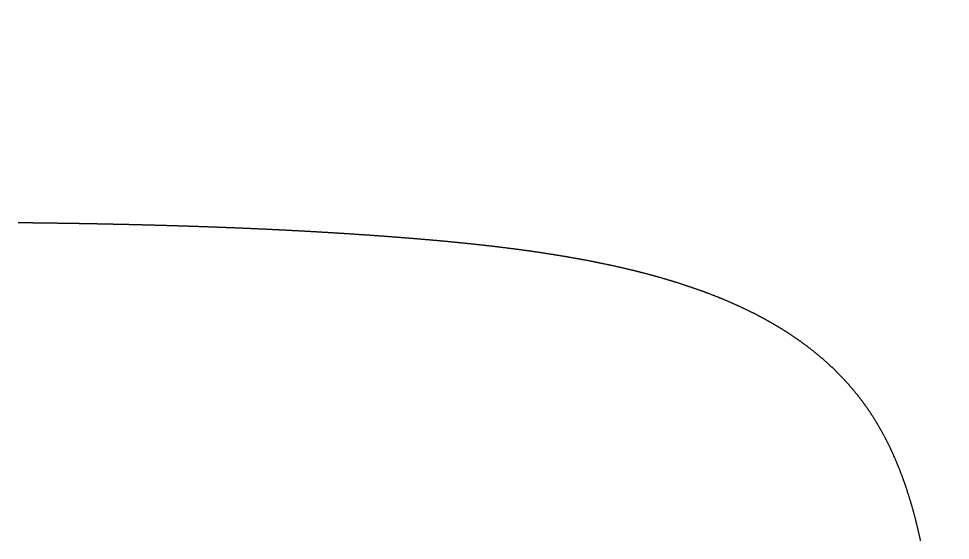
# Model space of a CAD drawing. Header units: millimetres. Extents: x 88 to 97873, y 32 to 55088.
# Drawn here: x 48501.361 to 48505.077, y 4956.077 to 4958.157 of the extents above; entities that cross this region are included whole.
import ezdxf

# ---------------------------------------------------------------- set-up
doc = ezdxf.new("R2010")
doc.units = ezdxf.units.MM
doc.header["$LTSCALE"] = 0.3

msp = doc.modelspace()

# ---------------------------------------------------------------- linework, layer by layer
msp.add_lwpolyline([(48504.958, 4956.0749), (48504.9575, 4956.077), (48504.9571, 4956.0791), (48504.9567, 4956.0811), (48504.9562, 4956.0832), (48504.9558, 4956.0853), (48504.9553, 4956.0874), (48504.9549, 4956.0894), (48504.9544, 4956.0915), (48504.954, 4956.0936), (48504.9535, 4956.0956), (48504.9531, 4956.0977), (48504.9526, 4956.0998), (48504.9521, 4956.1018), (48504.9517, 4956.1039), (48504.9512, 4956.1059), (48504.9507, 4956.108), (48504.9503, 4956.11), (48504.9498, 4956.1121), (48504.9493, 4956.1142), (48504.9489, 4956.1162), (48504.9484, 4956.1183), (48504.9479, 4956.1203), (48504.9474, 4956.1223), (48504.9469, 4956.1244), (48504.9465, 4956.1264), (48504.946, 4956.1285), (48504.9455, 4956.1305), (48504.945, 4956.1326), (48504.9445, 4956.1346), (48504.944, 4956.1366), (48504.9435, 4956.1387), (48504.943, 4956.1407), (48504.9425, 4956.1427), (48504.942, 4956.1448), (48504.9415, 4956.1468), (48504.941, 4956.1488), (48504.9405, 4956.1509), (48504.94, 4956.1529), (48504.9395, 4956.1549), (48504.939, 4956.1569), (48504.9385, 4956.159), (48504.938, 4956.161), (48504.9374, 4956.163), (48504.9369, 4956.165), (48504.9364, 4956.167), (48504.9359, 4956.169), (48504.9354, 4956.1711), (48504.9348, 4956.1731), (48504.9343, 4956.1751), (48504.9338, 4956.1771), (48504.9332, 4956.1791), (48504.9327, 4956.1811), (48504.9322, 4956.1831), (48504.9316, 4956.1851), (48504.9311, 4956.1871), (48504.9305, 4956.1891), (48504.93, 4956.1911), (48504.9294, 4956.1931), (48504.9289, 4956.1951), (48504.9283, 4956.1971), (48504.9278, 4956.1991), (48504.9272, 4956.2011), (48504.9267, 4956.203), (48504.9261, 4956.205), (48504.9256, 4956.207), (48504.925, 4956.209), (48504.9244, 4956.211), (48504.9239, 4956.213), (48504.9233, 4956.2149), (48504.9227, 4956.2169), (48504.9222, 4956.2189), (48504.9216, 4956.2209), (48504.921, 4956.2228), (48504.9204, 4956.2248), (48504.9198, 4956.2268), (48504.9193, 4956.2287), (48504.9187, 4956.2307), (48504.9181, 4956.2327), (48504.9175, 4956.2346), (48504.9169, 4956.2366), (48504.9163, 4956.2386), (48504.9157, 4956.2405), (48504.9151, 4956.2425), (48504.9145, 4956.2444), (48504.9139, 4956.2464), (48504.9133, 4956.2483), (48504.9127, 4956.2503), (48504.9121, 4956.2522), (48504.9115, 4956.2542), (48504.9109, 4956.2561), (48504.9103, 4956.2581), (48504.9097, 4956.26), (48504.909, 4956.2619), (48504.9084, 4956.2639), (48504.9078, 4956.2658), (48504.9072, 4956.2677), (48504.9065, 4956.2697), (48504.9059, 4956.2716), (48504.9053, 4956.2735), (48504.9047, 4956.2755), (48504.904, 4956.2774), (48504.9034, 4956.2793), (48504.9027, 4956.2812), (48504.9021, 4956.2831), (48504.9015, 4956.2851), (48504.9008, 4956.287), (48504.9002, 4956.2889), (48504.8995, 4956.2908), (48504.8989, 4956.2927), (48504.8982, 4956.2946), (48504.8976, 4956.2965), (48504.8969, 4956.2984), (48504.8962, 4956.3004), (48504.8956, 4956.3023), (48504.8949, 4956.3042), (48504.8943, 4956.3061), (48504.8936, 4956.308), (48504.8929, 4956.3098), (48504.8922, 4956.3117), (48504.8916, 4956.3136), (48504.8909, 4956.3155), (48504.8902, 4956.3174), (48504.8895, 4956.3193), (48504.8889, 4956.3212), (48504.8882, 4956.3231), (48504.8875, 4956.3249), (48504.8868, 4956.3268), (48504.8861, 4956.3287), (48504.8854, 4956.3306), (48504.8847, 4956.3325), (48504.884, 4956.3343), (48504.8833, 4956.3362), (48504.8826, 4956.3381), (48504.8819, 4956.3399), (48504.8812, 4956.3418), (48504.8805, 4956.3437), (48504.8798, 4956.3455), (48504.8791, 4956.3474), (48504.8784, 4956.3492), (48504.8776, 4956.3511), (48504.8769, 4956.3529), (48504.8762, 4956.3548), (48504.8755, 4956.3566), (48504.8747, 4956.3585), (48504.874, 4956.3603), (48504.8733, 4956.3622), (48504.8726, 4956.364), (48504.8718, 4956.3659), (48504.8711, 4956.3677), (48504.8703, 4956.3695), (48504.8696, 4956.3714), (48504.8689, 4956.3732), (48504.8681, 4956.375), (48504.8674, 4956.3769), (48504.8666, 4956.3787), (48504.8659, 4956.3805), (48504.8651, 4956.3823), (48504.8644, 4956.3842), (48504.8636, 4956.386), (48504.8628, 4956.3878), (48504.8621, 4956.3896), (48504.8613, 4956.3914), (48504.8605, 4956.3932), (48504.8598, 4956.3951), (48504.859, 4956.3969), (48504.8582, 4956.3987), (48504.8574, 4956.4005), (48504.8567, 4956.4023), (48504.8559, 4956.4041), (48504.8551, 4956.4059), (48504.8543, 4956.4077), (48504.8535, 4956.4095), (48504.8527, 4956.4113), (48504.8519, 4956.413), (48504.8511, 4956.4148), (48504.8503, 4956.4166), (48504.8495, 4956.4184), (48504.8487, 4956.4202), (48504.8479, 4956.422), (48504.8471, 4956.4237), (48504.8463, 4956.4255), (48504.8455, 4956.4273), (48504.8447, 4956.4291), (48504.8439, 4956.4308), (48504.8431, 4956.4326), (48504.8423, 4956.4344), (48504.8414, 4956.4361), (48504.8406, 4956.4379), (48504.8398, 4956.4396), (48504.8389, 4956.4414), (48504.8381, 4956.4432), (48504.8373, 4956.4449), (48504.8364, 4956.4467), (48504.8356, 4956.4484), (48504.8348, 4956.4502), (48504.8339, 4956.4519), (48504.8331, 4956.4536), (48504.8322, 4956.4554), (48504.8314, 4956.4571), (48504.8305, 4956.4589), (48504.8297, 4956.4606), (48504.8288, 4956.4623), (48504.828, 4956.4641), (48504.8271, 4956.4658), (48504.8262, 4956.4675), (48504.8254, 4956.4692), (48504.8245, 4956.471), (48504.8236, 4956.4727), (48504.8228, 4956.4744), (48504.8219, 4956.4761), (48504.821, 4956.4778), (48504.8201, 4956.4795), (48504.8192, 4956.4812), (48504.8183, 4956.4829), (48504.8175, 4956.4847), (48504.8166, 4956.4864), (48504.8157, 4956.4881), (48504.8148, 4956.4898), (48504.8139, 4956.4914), (48504.813, 4956.4931), (48504.8121, 4956.4948), (48504.8112, 4956.4965), (48504.8103, 4956.4982), (48504.8094, 4956.4999), (48504.8085, 4956.5016), (48504.8075, 4956.5033), (48504.8066, 4956.5049), (48504.8057, 4956.5066), (48504.8048, 4956.5083), (48504.8039, 4956.51), (48504.8029, 4956.5116), (48504.802, 4956.5133), (48504.8011, 4956.515), (48504.8001, 4956.5166), (48504.7992, 4956.5183), (48504.7983, 4956.5199), (48504.7973, 4956.5216), (48504.7964, 4956.5233), (48504.7954, 4956.5249), (48504.7945, 4956.5266), (48504.7935, 4956.5282), (48504.7926, 4956.5298), (48504.7916, 4956.5315), (48504.7907, 4956.5331), (48504.7897, 4956.5348), (48504.7888, 4956.5364), (48504.7878, 4956.538), (48504.7868, 4956.5397), (48504.7859, 4956.5413), (48504.7849, 4956.5429), (48504.7839, 4956.5445), (48504.7829, 4956.5462), (48504.782, 4956.5478), (48504.781, 4956.5494), (48504.78, 4956.551), (48504.779, 4956.5526), (48504.778, 4956.5542), (48504.777, 4956.5558), (48504.776, 4956.5575), (48504.775, 4956.5591), (48504.774, 4956.5607), (48504.773, 4956.5623), (48504.772, 4956.5639), (48504.771, 4956.5654), (48504.77, 4956.567), (48504.769, 4956.5686), (48504.768, 4956.5702), (48504.767, 4956.5718), (48504.766, 4956.5734), (48504.7649, 4956.575), (48504.7639, 4956.5765), (48504.7629, 4956.5781), (48504.7619, 4956.5797), (48504.7608, 4956.5813), (48504.7598, 4956.5828), (48504.7588, 4956.5844), (48504.7577, 4956.586), (48504.7567, 4956.5875), (48504.7556, 4956.5891), (48504.7546, 4956.5906), (48504.7535, 4956.5922), (48504.7525, 4956.5937), (48504.7514, 4956.5953), (48504.7504, 4956.5968), (48504.7493, 4956.5984), (48504.7482, 4956.5999), (48504.7472, 4956.6015), (48504.7461, 4956.603), (48504.745, 4956.6045), (48504.744, 4956.6061), (48504.7429, 4956.6076), (48504.7418, 4956.6091), (48504.7407, 4956.6106), (48504.7397, 4956.6122), (48504.7386, 4956.6137), (48504.7375, 4956.6152), (48504.7364, 4956.6167), (48504.7353, 4956.6182), (48504.7342, 4956.6197), (48504.7331, 4956.6212), (48504.732, 4956.6227), (48504.7309, 4956.6243), (48504.7298, 4956.6258), (48504.7287, 4956.6273), (48504.7276, 4956.6287), (48504.7265, 4956.6302), (48504.7254, 4956.6317), (48504.7243, 4956.6332), (48504.7231, 4956.6347), (48504.722, 4956.6362), (48504.7209, 4956.6377), (48504.7198, 4956.6392), (48504.7187, 4956.6406), (48504.7175, 4956.6421), (48504.7164, 4956.6436), (48504.7153, 4956.6451), (48504.7141, 4956.6465), (48504.713, 4956.648), (48504.7118, 4956.6495), (48504.7107, 4956.6509), (48504.7095, 4956.6524), (48504.7084, 4956.6538), (48504.7072, 4956.6553), (48504.7061, 4956.6567), (48504.7049, 4956.6582), (48504.7038, 4956.6596), (48504.7026, 4956.6611), (48504.7014, 4956.6625), (48504.7003, 4956.664), (48504.6991, 4956.6654), (48504.6979, 4956.6668), (48504.6968, 4956.6683), (48504.6956, 4956.6697), (48504.6944, 4956.6711), (48504.6932, 4956.6726), (48504.692, 4956.674), (48504.6909, 4956.6754), (48504.6897, 4956.6768), (48504.6885, 4956.6782), (48504.6873, 4956.6797), (48504.6861, 4956.6811), (48504.6849, 4956.6825), (48504.6837, 4956.6839), (48504.6825, 4956.6853), (48504.6813, 4956.6867), (48504.6801, 4956.6881), (48504.6789, 4956.6895), (48504.6777, 4956.6909), (48504.6764, 4956.6923), (48504.6752, 4956.6937), (48504.674, 4956.6951), (48504.6728, 4956.6965), (48504.6716, 4956.6979), (48504.6703, 4956.6992), (48504.6691, 4956.7006), (48504.6679, 4956.702), (48504.6666, 4956.7034), (48504.6654, 4956.7048), (48504.6642, 4956.7061), (48504.6629, 4956.7075), (48504.6617, 4956.7089), (48504.6604, 4956.7102), (48504.6592, 4956.7116), (48504.6579, 4956.713), (48504.6567, 4956.7143), (48504.6554, 4956.7157), (48504.6542, 4956.717), (48504.6529, 4956.7184), (48504.6517, 4956.7197), (48504.6504, 4956.7211), (48504.6491, 4956.7224), (48504.6479, 4956.7238), (48504.6466, 4956.7251), (48504.6453, 4956.7264), (48504.644, 4956.7278), (48504.6428, 4956.7291), (48504.6415, 4956.7305), (48504.6402, 4956.7318), (48504.6389, 4956.7331), (48504.6376, 4956.7344), (48504.6364, 4956.7358), (48504.6351, 4956.7371), (48504.6338, 4956.7384), (48504.6325, 4956.7397), (48504.6312, 4956.741), (48504.6299, 4956.7423), (48504.6286, 4956.7437), (48504.6273, 4956.745), (48504.626, 4956.7463), (48504.6247, 4956.7476), (48504.6233, 4956.7489), (48504.622, 4956.7502), (48504.6207, 4956.7515), (48504.6194, 4956.7528), (48504.6181, 4956.7541), (48504.6168, 4956.7554), (48504.6154, 4956.7566), (48504.6141, 4956.7579), (48504.6128, 4956.7592), (48504.6114, 4956.7605), (48504.6101, 4956.7618), (48504.6088, 4956.7631), (48504.6074, 4956.7643), (48504.6061, 4956.7656), (48504.6048, 4956.7669), (48504.6034, 4956.7682), (48504.6021, 4956.7694), (48504.6007, 4956.7707), (48504.5994, 4956.7719), (48504.598, 4956.7732), (48504.5967, 4956.7745), (48504.5953, 4956.7757), (48504.5939, 4956.777), (48504.5926, 4956.7782), (48504.5912, 4956.7795), (48504.5899, 4956.7807), (48504.5885, 4956.782), (48504.5871, 4956.7832), (48504.5857, 4956.7845), (48504.5844, 4956.7857), (48504.583, 4956.7869), (48504.5816, 4956.7882), (48504.5802, 4956.7894), (48504.5788, 4956.7906), (48504.5775, 4956.7919), (48504.5761, 4956.7931), (48504.5747, 4956.7943), (48504.5733, 4956.7955), (48504.5719, 4956.7968), (48504.5705, 4956.798), (48504.5691, 4956.7992), (48504.5677, 4956.8004), (48504.5663, 4956.8016), (48504.5649, 4956.8028), (48504.5635, 4956.8041), (48504.5621, 4956.8053), (48504.5607, 4956.8065), (48504.5592, 4956.8077), (48504.5578, 4956.8089), (48504.5564, 4956.8101), (48504.555, 4956.8113), (48504.5536, 4956.8125), (48504.5521, 4956.8136), (48504.5507, 4956.8148), (48504.5493, 4956.816), (48504.5479, 4956.8172), (48504.5464, 4956.8184), (48504.545, 4956.8196), (48504.5435, 4956.8208), (48504.5421, 4956.8219), (48504.5407, 4956.8231), (48504.5392, 4956.8243), (48504.5378, 4956.8255), (48504.5363, 4956.8266), (48504.5349, 4956.8278), (48504.5334, 4956.829), (48504.532, 4956.8301), (48504.5305, 4956.8313), (48504.5291, 4956.8324), (48504.5276, 4956.8336), (48504.5261, 4956.8348), (48504.5247, 4956.8359), (48504.5232, 4956.8371), (48504.5217, 4956.8382), (48504.5203, 4956.8394), (48504.5188, 4956.8405), (48504.5173, 4956.8416), (48504.5158, 4956.8428), (48504.5144, 4956.8439), (48504.5129, 4956.8451), (48504.5114, 4956.8462), (48504.5099, 4956.8473), (48504.5084, 4956.8485), (48504.5069, 4956.8496), (48504.5054, 4956.8507), (48504.504, 4956.8518), (48504.5025, 4956.853), (48504.501, 4956.8541), (48504.4995, 4956.8552), (48504.498, 4956.8563), (48504.4965, 4956.8574), (48504.4949, 4956.8585), (48504.4934, 4956.8597), (48504.4919, 4956.8608), (48504.4904, 4956.8619), (48504.4889, 4956.863), (48504.4874, 4956.8641), (48504.4859, 4956.8652), (48504.4844, 4956.8663), (48504.4828, 4956.8674), (48504.4813, 4956.8685), (48504.4798, 4956.8696), (48504.4783, 4956.8707), (48504.4767, 4956.8717), (48504.4752, 4956.8728), (48504.4737, 4956.8739), (48504.4721, 4956.875), (48504.4706, 4956.8761), (48504.469, 4956.8772), (48504.4675, 4956.8782), (48504.466, 4956.8793), (48504.4644, 4956.8804), (48504.4629, 4956.8815), (48504.4613, 4956.8825), (48504.4598, 4956.8836), (48504.4582, 4956.8847), (48504.4567, 4956.8857), (48504.4551, 4956.8868), (48504.4535, 4956.8878), (48504.452, 4956.8889), (48504.4504, 4956.89), (48504.4488, 4956.891), (48504.4473, 4956.8921), (48504.4457, 4956.8931), (48504.4441, 4956.8942), (48504.4426, 4956.8952), (48504.441, 4956.8963), (48504.4394, 4956.8973), (48504.4378, 4956.8983), (48504.4362, 4956.8994), (48504.4347, 4956.9004), (48504.4331, 4956.9015), (48504.4315, 4956.9025), (48504.4299, 4956.9035), (48504.4283, 4956.9045), (48504.4267, 4956.9056), (48504.4251, 4956.9066), (48504.4235, 4956.9076), (48504.4219, 4956.9086), (48504.4203, 4956.9097), (48504.4187, 4956.9107), (48504.4171, 4956.9117), (48504.4155, 4956.9127), (48504.4139, 4956.9137), (48504.4123, 4956.9147), (48504.4107, 4956.9157), (48504.4091, 4956.9168), (48504.4075, 4956.9178), (48504.4058, 4956.9188), (48504.4042, 4956.9198), (48504.4026, 4956.9208), (48504.401, 4956.9218), (48504.3993, 4956.9228), (48504.3977, 4956.9237), (48504.3961, 4956.9247), (48504.3945, 4956.9257), (48504.3928, 4956.9267), (48504.3912, 4956.9277), (48504.3896, 4956.9287), (48504.3879, 4956.9297), (48504.3863, 4956.9307), (48504.3846, 4956.9316), (48504.383, 4956.9326), (48504.3813, 4956.9336), (48504.3797, 4956.9346), (48504.378, 4956.9355), (48504.3764, 4956.9365), (48504.3747, 4956.9375), (48504.3731, 4956.9384), (48504.3714, 4956.9394), (48504.3698, 4956.9404), (48504.3681, 4956.9413), (48504.3664, 4956.9423), (48504.3648, 4956.9432), (48504.3631, 4956.9442), (48504.3614, 4956.9451), (48504.3598, 4956.9461), (48504.3581, 4956.947), (48504.3564, 4956.948), (48504.3548, 4956.9489), (48504.3531, 4956.9499), (48504.3514, 4956.9508), (48504.3497, 4956.9518), (48504.348, 4956.9527), (48504.3463, 4956.9536), (48504.3447, 4956.9546), (48504.343, 4956.9555), (48504.3413, 4956.9564), (48504.3396, 4956.9574), (48504.3379, 4956.9583), (48504.3362, 4956.9592), (48504.3345, 4956.9601), (48504.3328, 4956.9611), (48504.3311, 4956.962), (48504.3294, 4956.9629), (48504.3277, 4956.9638), (48504.326, 4956.9647), (48504.3243, 4956.9657), (48504.3226, 4956.9666), (48504.3209, 4956.9675), (48504.3192, 4956.9684), (48504.3174, 4956.9693), (48504.3157, 4956.9702), (48504.314, 4956.9711), (48504.3123, 4956.972), (48504.3106, 4956.9729), (48504.3088, 4956.9738), (48504.3071, 4956.9747), (48504.3054, 4956.9756), (48504.3037, 4956.9765), (48504.3019, 4956.9774), (48504.3002, 4956.9783), (48504.2985, 4956.9792), (48504.2967, 4956.98), (48504.295, 4956.9809), (48504.2932, 4956.9818), (48504.2915, 4956.9827), (48504.2898, 4956.9836), (48504.288, 4956.9844), (48504.2863, 4956.9853), (48504.2845, 4956.9862), (48504.2828, 4956.9871), (48504.281, 4956.9879), (48504.2793, 4956.9888), (48504.2775, 4956.9897), (48504.2757, 4956.9905), (48504.274, 4956.9914), (48504.2722, 4956.9923), (48504.2705, 4956.9931), (48504.2687, 4956.994), (48504.2669, 4956.9948), (48504.2652, 4956.9957), (48504.2634, 4956.9965), (48504.2616, 4956.9974), (48504.2599, 4956.9982), (48504.2581, 4956.9991), (48504.2563, 4956.9999), (48504.2545, 4957.0008), (48504.2528, 4957.0016), (48504.251, 4957.0025), (48504.2492, 4957.0033), (48504.2474, 4957.0041), (48504.2456, 4957.005), (48504.2438, 4957.0058), (48504.242, 4957.0067), (48504.2403, 4957.0075), (48504.2385, 4957.0083), (48504.2367, 4957.0091), (48504.2349, 4957.01), (48504.2331, 4957.0108), (48504.2313, 4957.0116), (48504.2295, 4957.0124), (48504.2277, 4957.0133), (48504.2259, 4957.0141), (48504.2241, 4957.0149), (48504.2223, 4957.0157), (48504.2204, 4957.0165), (48504.2186, 4957.0173), (48504.2168, 4957.0181), (48504.215, 4957.0189), (48504.2132, 4957.0198), (48504.2114, 4957.0206), (48504.2096, 4957.0214), (48504.2077, 4957.0222), (48504.2059, 4957.023), (48504.2041, 4957.0238), (48504.2023, 4957.0246), (48504.2004, 4957.0254), (48504.1986, 4957.0261), (48504.1968, 4957.0269), (48504.1949, 4957.0277), (48504.1931, 4957.0285), (48504.1913, 4957.0293), (48504.1894, 4957.0301), (48504.1876, 4957.0309), (48504.1858, 4957.0317), (48504.1839, 4957.0324), (48504.1821, 4957.0332), (48504.1802, 4957.034), (48504.1784, 4957.0348), (48504.1765, 4957.0355), (48504.1747, 4957.0363), (48504.1728, 4957.0371), (48504.171, 4957.0379), (48504.1691, 4957.0386), (48504.1673, 4957.0394), (48504.1654, 4957.0402), (48504.1636, 4957.0409), (48504.1617, 4957.0417), (48504.1598, 4957.0424), (48504.158, 4957.0432), (48504.1561, 4957.044), (48504.1542, 4957.0447), (48504.1524, 4957.0455), (48504.1505, 4957.0462), (48504.1486, 4957.047), (48504.1468, 4957.0477), (48504.1449, 4957.0485), (48504.143, 4957.0492), (48504.1411, 4957.0499), (48504.1393, 4957.0507), (48504.1374, 4957.0514), (48504.1355, 4957.0522), (48504.1336, 4957.0529), (48504.1317, 4957.0536), (48504.1298, 4957.0544), (48504.128, 4957.0551), (48504.1261, 4957.0558), (48504.1242, 4957.0566), (48504.1223, 4957.0573), (48504.1204, 4957.058), (48504.1185, 4957.0588), (48504.1166, 4957.0595), (48504.1147, 4957.0602), (48504.1128, 4957.0609), (48504.1109, 4957.0616), (48504.109, 4957.0624), (48504.1071, 4957.0631), (48504.1052, 4957.0638), (48504.1033, 4957.0645), (48504.1014, 4957.0652), (48504.0995, 4957.0659), (48504.0975, 4957.0666), (48504.0956, 4957.0673), (48504.0937, 4957.068), (48504.0918, 4957.0687), (48504.0899, 4957.0695), (48504.088, 4957.0702), (48504.086, 4957.0709), (48504.0841, 4957.0716), (48504.0822, 4957.0722), (48504.0803, 4957.0729), (48504.0783, 4957.0736), (48504.0764, 4957.0743), (48504.0745, 4957.075), (48504.0725, 4957.0757), (48504.0706, 4957.0764), (48504.0687, 4957.0771), (48504.0667, 4957.0778), (48504.0648, 4957.0785), (48504.0629, 4957.0791), (48504.0609, 4957.0798), (48504.059, 4957.0805), (48504.057, 4957.0812), (48504.0551, 4957.0818), (48504.0532, 4957.0825), (48504.0512, 4957.0832), (48504.0493, 4957.0839), (48504.0473, 4957.0845), (48504.0454, 4957.0852), (48504.0434, 4957.0859), (48504.0415, 4957.0865), (48504.0395, 4957.0872), (48504.0375, 4957.0879), (48504.0356, 4957.0885), (48504.0336, 4957.0892), (48504.0317, 4957.0898), (48504.0297, 4957.0905), (48504.0277, 4957.0912), (48504.0258, 4957.0918), (48504.0238, 4957.0925), (48504.0218, 4957.0931), (48504.0199, 4957.0938), (48504.0179, 4957.0944), (48504.0159, 4957.0951), (48504.0139, 4957.0957), (48504.012, 4957.0963), (48504.01, 4957.097), (48504.008, 4957.0976), (48504.006, 4957.0983), (48504.0041, 4957.0989), (48504.0021, 4957.0995), (48504.0001, 4957.1002), (48503.9981, 4957.1008), (48503.9961, 4957.1014), (48503.9941, 4957.1021), (48503.9921, 4957.1027), (48503.9902, 4957.1033), (48503.9882, 4957.104), (48503.9862, 4957.1046), (48503.9842, 4957.1052), (48503.9822, 4957.1058), (48503.9802, 4957.1065), (48503.9782, 4957.1071), (48503.9762, 4957.1077), (48503.9742, 4957.1083), (48503.9722, 4957.1089), (48503.9702, 4957.1095), (48503.9682, 4957.1102), (48503.9662, 4957.1108), (48503.9642, 4957.1114), (48503.9621, 4957.112), (48503.9601, 4957.1126), (48503.9581, 4957.1132), (48503.9561, 4957.1138), (48503.9541, 4957.1144), (48503.9521, 4957.115), (48503.9501, 4957.1156), (48503.948, 4957.1162), (48503.946, 4957.1168), (48503.944, 4957.1174), (48503.942, 4957.118), (48503.94, 4957.1186), (48503.9379, 4957.1192), (48503.9359, 4957.1198), (48503.9339, 4957.1204), (48503.9319, 4957.121), (48503.9298, 4957.1215), (48503.9278, 4957.1221), (48503.9258, 4957.1227), (48503.9237, 4957.1233), (48503.9217, 4957.1239), (48503.9197, 4957.1245), (48503.9176, 4957.125), (48503.9156, 4957.1256), (48503.9135, 4957.1262), (48503.9115, 4957.1268), (48503.9095, 4957.1274), (48503.9074, 4957.1279), (48503.9054, 4957.1285), (48503.9033, 4957.1291), (48503.9013, 4957.1296), (48503.8992, 4957.1302), (48503.8972, 4957.1308), (48503.8951, 4957.1313), (48503.8931, 4957.1319), (48503.891, 4957.1325), (48503.889, 4957.133), (48503.8869, 4957.1336), (48503.8849, 4957.1341), (48503.8828, 4957.1347), (48503.8807, 4957.1353), (48503.8787, 4957.1358), (48503.8766, 4957.1364), (48503.8745, 4957.1369), (48503.8725, 4957.1375), (48503.8704, 4957.138), (48503.8683, 4957.1386), (48503.8663, 4957.1391), (48503.8642, 4957.1397), (48503.8621, 4957.1402), (48503.8601, 4957.1407), (48503.858, 4957.1413), (48503.8559, 4957.1418), (48503.8538, 4957.1424), (48503.8518, 4957.1429), (48503.8497, 4957.1434), (48503.8476, 4957.144), (48503.8455, 4957.1445), (48503.8434, 4957.145), (48503.8414, 4957.1456), (48503.8393, 4957.1461), (48503.8372, 4957.1466), (48503.8351, 4957.1472), (48503.833, 4957.1477), (48503.8309, 4957.1482), (48503.8288, 4957.1487), (48503.8268, 4957.1493), (48503.8247, 4957.1498), (48503.8226, 4957.1503), (48503.8205, 4957.1508), (48503.8184, 4957.1513), (48503.8163, 4957.1519), (48503.8142, 4957.1524), (48503.8121, 4957.1529), (48503.81, 4957.1534), (48503.8079, 4957.1539), (48503.8058, 4957.1544), (48503.8037, 4957.1549), (48503.8016, 4957.1554), (48503.7995, 4957.1559), (48503.7974, 4957.1564), (48503.7952, 4957.157), (48503.7931, 4957.1575), (48503.791, 4957.158), (48503.7889, 4957.1585), (48503.7868, 4957.159), (48503.7847, 4957.1595), (48503.7826, 4957.16), (48503.7805, 4957.1605), (48503.7783, 4957.1609), (48503.7762, 4957.1614), (48503.7741, 4957.1619), (48503.772, 4957.1624), (48503.7699, 4957.1629), (48503.7677, 4957.1634), (48503.7656, 4957.1639), (48503.7635, 4957.1644), (48503.7614, 4957.1649), (48503.7592, 4957.1653), (48503.7571, 4957.1658), (48503.755, 4957.1663), (48503.7529, 4957.1668), (48503.7507, 4957.1673), (48503.7486, 4957.1678), (48503.7465, 4957.1682), (48503.7443, 4957.1687), (48503.7422, 4957.1692), (48503.74, 4957.1697), (48503.7379, 4957.1701), (48503.7358, 4957.1706), (48503.7336, 4957.1711), (48503.7315, 4957.1715), (48503.7293, 4957.172), (48503.7272, 4957.1725), (48503.7251, 4957.1729), (48503.7229, 4957.1734), (48503.7208, 4957.1739), (48503.7186, 4957.1743), (48503.7165, 4957.1748), (48503.7143, 4957.1753), (48503.7122, 4957.1757), (48503.71, 4957.1762), (48503.7079, 4957.1766), (48503.7057, 4957.1771), (48503.7036, 4957.1775), (48503.7014, 4957.178), (48503.6992, 4957.1784), (48503.6971, 4957.1789), (48503.6949, 4957.1793), (48503.6928, 4957.1798), (48503.6906, 4957.1802), (48503.6885, 4957.1807), (48503.6863, 4957.1811), (48503.6841, 4957.1816), (48503.682, 4957.182), (48503.6798, 4957.1825), (48503.6776, 4957.1829), (48503.6755, 4957.1833), (48503.6733, 4957.1838), (48503.6711, 4957.1842), (48503.669, 4957.1847), (48503.6668, 4957.1851), (48503.6646, 4957.1855), (48503.6624, 4957.186), (48503.6603, 4957.1864), (48503.6581, 4957.1868), (48503.6559, 4957.1873), (48503.6537, 4957.1877), (48503.6516, 4957.1881), (48503.6494, 4957.1885), (48503.6472, 4957.189), (48503.645, 4957.1894), (48503.6428, 4957.1898), (48503.6406, 4957.1902), (48503.6385, 4957.1907), (48503.6363, 4957.1911), (48503.6341, 4957.1915), (48503.6319, 4957.1919), (48503.6297, 4957.1923), (48503.6275, 4957.1928), (48503.6253, 4957.1932), (48503.6231, 4957.1936), (48503.621, 4957.194), (48503.6188, 4957.1944), (48503.6166, 4957.1948), (48503.6144, 4957.1952), (48503.6122, 4957.1956), (48503.61, 4957.1961), (48503.6078, 4957.1965), (48503.6056, 4957.1969), (48503.6034, 4957.1973), (48503.6012, 4957.1977), (48503.599, 4957.1981), (48503.5968, 4957.1985), (48503.5946, 4957.1989), (48503.5924, 4957.1993), (48503.5902, 4957.1997), (48503.588, 4957.2001), (48503.5858, 4957.2005), (48503.5835, 4957.2009), (48503.5813, 4957.2013), (48503.5791, 4957.2017), (48503.5769, 4957.2021), (48503.5747, 4957.2024), (48503.5725, 4957.2028), (48503.5703, 4957.2032), (48503.5681, 4957.2036), (48503.5659, 4957.204), (48503.5636, 4957.2044), (48503.5614, 4957.2048), (48503.5592, 4957.2052), (48503.557, 4957.2055), (48503.5548, 4957.2059), (48503.5526, 4957.2063), (48503.5503, 4957.2067), (48503.5481, 4957.2071), (48503.5459, 4957.2075), (48503.5437, 4957.2078), (48503.5414, 4957.2082), (48503.5392, 4957.2086), (48503.537, 4957.209), (48503.5348, 4957.2093), (48503.5325, 4957.2097), (48503.5303, 4957.2101), (48503.5281, 4957.2105), (48503.5258, 4957.2108), (48503.5236, 4957.2112), (48503.5214, 4957.2116), (48503.5192, 4957.2119), (48503.5169, 4957.2123), (48503.5147, 4957.2127), (48503.5125, 4957.213), (48503.5102, 4957.2134), (48503.508, 4957.2138), (48503.5057, 4957.2141), (48503.5035, 4957.2145), (48503.5013, 4957.2148), (48503.499, 4957.2152), (48503.4968, 4957.2156), (48503.4945, 4957.2159), (48503.4923, 4957.2163), (48503.4901, 4957.2166), (48503.4878, 4957.217), (48503.4856, 4957.2173), (48503.4833, 4957.2177), (48503.4811, 4957.218), (48503.4788, 4957.2184), (48503.4766, 4957.2187), (48503.4743, 4957.2191), (48503.4721, 4957.2194), (48503.4698, 4957.2198), (48503.4676, 4957.2201), (48503.4653, 4957.2205), (48503.4631, 4957.2208), (48503.4608, 4957.2212), (48503.4586, 4957.2215), (48503.4563, 4957.2219), (48503.4541, 4957.2222), (48503.4518, 4957.2225), (48503.4496, 4957.2229), (48503.4473, 4957.2232), (48503.445, 4957.2235), (48503.4428, 4957.2239), (48503.4405, 4957.2242), (48503.4383, 4957.2246), (48503.436, 4957.2249), (48503.4337, 4957.2252), (48503.4315, 4957.2256), (48503.4292, 4957.2259), (48503.4269, 4957.2262), (48503.4247, 4957.2265), (48503.4224, 4957.2269), (48503.4201, 4957.2272), (48503.4179, 4957.2275), (48503.4156, 4957.2279), (48503.4133, 4957.2282), (48503.4111, 4957.2285), (48503.4088, 4957.2288), (48503.4065, 4957.2292), (48503.4043, 4957.2295), (48503.402, 4957.2298), (48503.3997, 4957.2301), (48503.3974, 4957.2304), (48503.3952, 4957.2308), (48503.3929, 4957.2311), (48503.3906, 4957.2314), (48503.3883, 4957.2317), (48503.3861, 4957.232), (48503.3838, 4957.2323), (48503.3815, 4957.2327), (48503.3792, 4957.233), (48503.3769, 4957.2333), (48503.3747, 4957.2336), (48503.3724, 4957.2339), (48503.3701, 4957.2342), (48503.3678, 4957.2345), (48503.3655, 4957.2348), (48503.3633, 4957.2351), (48503.361, 4957.2354), (48503.3587, 4957.2357), (48503.3564, 4957.2361), (48503.3541, 4957.2364), (48503.3518, 4957.2367), (48503.3495, 4957.237), (48503.3472, 4957.2373), (48503.345, 4957.2376), (48503.3427, 4957.2379), (48503.3404, 4957.2382), (48503.3381, 4957.2385), (48503.3358, 4957.2388), (48503.3335, 4957.2391), (48503.3312, 4957.2394), (48503.3289, 4957.2396), (48503.3266, 4957.2399), (48503.3243, 4957.2402), (48503.322, 4957.2405), (48503.3197, 4957.2408), (48503.3174, 4957.2411), (48503.3151, 4957.2414), (48503.3128, 4957.2417), (48503.3105, 4957.242), (48503.3082, 4957.2423), (48503.3059, 4957.2426), (48503.3036, 4957.2428), (48503.3013, 4957.2431), (48503.299, 4957.2434), (48503.2967, 4957.2437), (48503.2944, 4957.244), (48503.2921, 4957.2443), (48503.2898, 4957.2446), (48503.2875, 4957.2448), (48503.2852, 4957.2451), (48503.2829, 4957.2454), (48503.2806, 4957.2457), (48503.2783, 4957.246), (48503.276, 4957.2462), (48503.2737, 4957.2465), (48503.2714, 4957.2468), (48503.2691, 4957.2471), (48503.2668, 4957.2473), (48503.2645, 4957.2476), (48503.2621, 4957.2479), (48503.2598, 4957.2482), (48503.2575, 4957.2484), (48503.2552, 4957.2487), (48503.2529, 4957.249), (48503.2506, 4957.2492), (48503.2483, 4957.2495), (48503.2459, 4957.2498), (48503.2436, 4957.2501), (48503.2413, 4957.2503), (48503.239, 4957.2506), (48503.2367, 4957.2509), (48503.2344, 4957.2511), (48503.2321, 4957.2514), (48503.2297, 4957.2516), (48503.2274, 4957.2519), (48503.2251, 4957.2522), (48503.2228, 4957.2524), (48503.2205, 4957.2527), (48503.2181, 4957.253), (48503.2158, 4957.2532), (48503.2135, 4957.2535), (48503.2112, 4957.2537), (48503.2088, 4957.254), (48503.2065, 4957.2542), (48503.2042, 4957.2545), (48503.2019, 4957.2548), (48503.1995, 4957.255), (48503.1972, 4957.2553), (48503.1949, 4957.2555), (48503.1926, 4957.2558), (48503.1902, 4957.256), (48503.1879, 4957.2563), (48503.1856, 4957.2565), (48503.1833, 4957.2568), (48503.1809, 4957.257), (48503.1786, 4957.2573), (48503.1763, 4957.2575), (48503.1739, 4957.2578), (48503.1716, 4957.258), (48503.1693, 4957.2583), (48503.1669, 4957.2585), (48503.1646, 4957.2588), (48503.1623, 4957.259), (48503.1599, 4957.2593), (48503.1576, 4957.2595), (48503.1553, 4957.2597), (48503.1529, 4957.26), (48503.1506, 4957.2602), (48503.1483, 4957.2605), (48503.1459, 4957.2607), (48503.1436, 4957.2609), (48503.1413, 4957.2612), (48503.1389, 4957.2614), (48503.1366, 4957.2617), (48503.1343, 4957.2619), (48503.1319, 4957.2621), (48503.1296, 4957.2624), (48503.1272, 4957.2626), (48503.1249, 4957.2628), (48503.1226, 4957.2631), (48503.1202, 4957.2633), (48503.1179, 4957.2635), (48503.1155, 4957.2638), (48503.1132, 4957.264), (48503.1109, 4957.2642), (48503.1085, 4957.2645), (48503.1062, 4957.2647), (48503.1038, 4957.2649), (48503.1015, 4957.2652), (48503.0991, 4957.2654), (48503.0968, 4957.2656), (48503.0944, 4957.2658), (48503.0921, 4957.2661), (48503.0898, 4957.2663), (48503.0874, 4957.2665), (48503.0851, 4957.2667), (48503.0827, 4957.267), (48503.0804, 4957.2672), (48503.078, 4957.2674), (48503.0757, 4957.2676), (48503.0733, 4957.2679), (48503.071, 4957.2681), (48503.0686, 4957.2683), (48503.0663, 4957.2685), (48503.0639, 4957.2688), (48503.0616, 4957.269), (48503.0592, 4957.2692), (48503.0569, 4957.2694), (48503.0545, 4957.2696), (48503.0522, 4957.2698), (48503.0498, 4957.2701), (48503.0475, 4957.2703), (48503.0451, 4957.2705), (48503.0428, 4957.2707), (48503.0404, 4957.2709), (48503.0381, 4957.2711), (48503.0357, 4957.2714), (48503.0334, 4957.2716), (48503.031, 4957.2718), (48503.0286, 4957.272), (48503.0263, 4957.2722), (48503.0239, 4957.2724), (48503.0216, 4957.2726), (48503.0192, 4957.2728), (48503.0169, 4957.273), (48503.0145, 4957.2733), (48503.0122, 4957.2735), (48503.0098, 4957.2737), (48503.0074, 4957.2739), (48503.0051, 4957.2741), (48503.0027, 4957.2743), (48503.0004, 4957.2745), (48502.998, 4957.2747), (48502.9956, 4957.2749), (48502.9933, 4957.2751), (48502.9909, 4957.2753), (48502.9886, 4957.2755), (48502.9862, 4957.2757), (48502.9838, 4957.2759), (48502.9815, 4957.2761), (48502.9791, 4957.2763), (48502.9768, 4957.2765), (48502.9744, 4957.2767), (48502.972, 4957.2769), (48502.9697, 4957.2771), (48502.9673, 4957.2773), (48502.965, 4957.2775), (48502.9626, 4957.2777), (48502.9602, 4957.2779), (48502.9579, 4957.2781), (48502.9555, 4957.2783), (48502.9531, 4957.2785), (48502.9508, 4957.2787), (48502.9484, 4957.2789), (48502.946, 4957.2791), (48502.9437, 4957.2793), (48502.9413, 4957.2795), (48502.9389, 4957.2797), (48502.9366, 4957.2799), (48502.9342, 4957.2801), (48502.9319, 4957.2803), (48502.9295, 4957.2805), (48502.9271, 4957.2807), (48502.9248, 4957.2809), (48502.9224, 4957.281), (48502.92, 4957.2812), (48502.9177, 4957.2814), (48502.9153, 4957.2816), (48502.9129, 4957.2818), (48502.9105, 4957.282), (48502.9082, 4957.2822), (48502.9058, 4957.2824), (48502.9034, 4957.2826), (48502.9011, 4957.2828), (48502.8987, 4957.2829), (48502.8963, 4957.2831), (48502.894, 4957.2833), (48502.8916, 4957.2835), (48502.8892, 4957.2837), (48502.8869, 4957.2839), (48502.8845, 4957.2841), (48502.8821, 4957.2842), (48502.8797, 4957.2844), (48502.8774, 4957.2846), (48502.875, 4957.2848), (48502.8726, 4957.285), (48502.8703, 4957.2852), (48502.8679, 4957.2853), (48502.8655, 4957.2855), (48502.8632, 4957.2857), (48502.8608, 4957.2859), (48502.8584, 4957.2861), (48502.856, 4957.2862), (48502.8537, 4957.2864), (48502.8513, 4957.2866), (48502.8489, 4957.2868), (48502.8465, 4957.287), (48502.8442, 4957.2871), (48502.8418, 4957.2873), (48502.8394, 4957.2875), (48502.8371, 4957.2877), (48502.8347, 4957.2879), (48502.8323, 4957.288), (48502.8299, 4957.2882), (48502.8276, 4957.2884), (48502.8252, 4957.2886), (48502.8228, 4957.2887), (48502.8204, 4957.2889), (48502.8181, 4957.2891), (48502.8157, 4957.2893), (48502.8133, 4957.2894), (48502.8109, 4957.2896), (48502.8086, 4957.2898), (48502.8062, 4957.2899), (48502.8038, 4957.2901), (48502.8014, 4957.2903), (48502.7991, 4957.2905), (48502.7967, 4957.2906), (48502.7943, 4957.2908), (48502.7919, 4957.291), (48502.7896, 4957.2911), (48502.7872, 4957.2913), (48502.7848, 4957.2915), (48502.7824, 4957.2917), (48502.7801, 4957.2918), (48502.7777, 4957.292), (48502.7753, 4957.2922), (48502.7729, 4957.2923), (48502.7706, 4957.2925), (48502.7682, 4957.2927), (48502.7658, 4957.2928), (48502.7634, 4957.293), (48502.761, 4957.2932), (48502.7587, 4957.2933), (48502.7563, 4957.2935), (48502.7539, 4957.2937), (48502.7515, 4957.2938), (48502.7492, 4957.294), (48502.7468, 4957.2942), (48502.7444, 4957.2943), (48502.742, 4957.2945), (48502.7396, 4957.2946), (48502.7373, 4957.2948), (48502.7349, 4957.295), (48502.7325, 4957.2951), (48502.7301, 4957.2953), (48502.7277, 4957.2955), (48502.7254, 4957.2956), (48502.723, 4957.2958), (48502.7206, 4957.2959), (48502.7182, 4957.2961), (48502.7158, 4957.2963), (48502.7135, 4957.2964), (48502.7111, 4957.2966), (48502.7087, 4957.2967), (48502.7063, 4957.2969), (48502.7039, 4957.2971), (48502.7016, 4957.2972), (48502.6992, 4957.2974), (48502.6968, 4957.2975), (48502.6944, 4957.2977), (48502.692, 4957.2978), (48502.6896, 4957.298), (48502.6873, 4957.2982), (48502.6849, 4957.2983), (48502.6825, 4957.2985), (48502.6801, 4957.2986), (48502.6777, 4957.2988), (48502.6754, 4957.2989), (48502.673, 4957.2991), (48502.6706, 4957.2992), (48502.6682, 4957.2994), (48502.6658, 4957.2995), (48502.6634, 4957.2997), (48502.6611, 4957.2998), (48502.6587, 4957.3), (48502.6563, 4957.3001), (48502.6539, 4957.3003), (48502.6515, 4957.3004), (48502.6491, 4957.3006), (48502.6468, 4957.3007), (48502.6444, 4957.3009), (48502.642, 4957.301), (48502.6396, 4957.3012), (48502.6372, 4957.3013), (48502.6348, 4957.3015), (48502.6324, 4957.3016), (48502.6301, 4957.3018), (48502.6277, 4957.3019), (48502.6253, 4957.3021), (48502.6229, 4957.3022), (48502.6205, 4957.3024), (48502.6181, 4957.3025), (48502.6158, 4957.3027), (48502.6134, 4957.3028), (48502.611, 4957.303), (48502.6086, 4957.3031), (48502.6062, 4957.3033), (48502.6038, 4957.3034), (48502.6014, 4957.3035), (48502.599, 4957.3037), (48502.5967, 4957.3038), (48502.5943, 4957.304), (48502.5919, 4957.3041), (48502.5895, 4957.3043), (48502.5871, 4957.3044), (48502.5847, 4957.3045), (48502.5823, 4957.3047), (48502.5799, 4957.3048), (48502.5776, 4957.305), (48502.5752, 4957.3051), (48502.5728, 4957.3052), (48502.5704, 4957.3054), (48502.568, 4957.3055), (48502.5656, 4957.3057), (48502.5632, 4957.3058), (48502.5608, 4957.3059), (48502.5585, 4957.3061), (48502.5561, 4957.3062), (48502.5537, 4957.3064), (48502.5513, 4957.3065), (48502.5489, 4957.3066), (48502.5465, 4957.3068), (48502.5441, 4957.3069), (48502.5417, 4957.307), (48502.5393, 4957.3072), (48502.5369, 4957.3073), (48502.5346, 4957.3074), (48502.5322, 4957.3076), (48502.5298, 4957.3077), (48502.5274, 4957.3078), (48502.525, 4957.308), (48502.5226, 4957.3081), (48502.5202, 4957.3082), (48502.5178, 4957.3084), (48502.5154, 4957.3085), (48502.513, 4957.3086), (48502.5106, 4957.3088), (48502.5083, 4957.3089), (48502.5059, 4957.309), (48502.5035, 4957.3092), (48502.5011, 4957.3093), (48502.4987, 4957.3094), (48502.4963, 4957.3096), (48502.4939, 4957.3097), (48502.4915, 4957.3098), (48502.4891, 4957.3099), (48502.4867, 4957.3101), (48502.4843, 4957.3102), (48502.4819, 4957.3103), (48502.4795, 4957.3105), (48502.4772, 4957.3106), (48502.4748, 4957.3107), (48502.4724, 4957.3108), (48502.47, 4957.311), (48502.4676, 4957.3111), (48502.4652, 4957.3112), (48502.4628, 4957.3113), (48502.4604, 4957.3115), (48502.458, 4957.3116), (48502.4556, 4957.3117), (48502.4532, 4957.3118), (48502.4508, 4957.312), (48502.4484, 4957.3121), (48502.446, 4957.3122), (48502.4436, 4957.3123), (48502.4412, 4957.3125), (48502.4388, 4957.3126), (48502.4365, 4957.3127), (48502.4341, 4957.3128), (48502.4317, 4957.313), (48502.4293, 4957.3131), (48502.4269, 4957.3132), (48502.4245, 4957.3133), (48502.4221, 4957.3134), (48502.4197, 4957.3136), (48502.4173, 4957.3137), (48502.4149, 4957.3138), (48502.4125, 4957.3139), (48502.4101, 4957.314), (48502.4077, 4957.3142), (48502.4053, 4957.3143), (48502.4029, 4957.3144), (48502.4005, 4957.3145), (48502.3981, 4957.3146), (48502.3957, 4957.3148), (48502.3933, 4957.3149), (48502.3909, 4957.315), (48502.3885, 4957.3151), (48502.3861, 4957.3152), (48502.3837, 4957.3153), (48502.3813, 4957.3155), (48502.3789, 4957.3156), (48502.3765, 4957.3157), (48502.3741, 4957.3158), (48502.3717, 4957.3159), (48502.3693, 4957.316), (48502.3669, 4957.3161), (48502.3645, 4957.3163), (48502.3621, 4957.3164), (48502.3597, 4957.3165), (48502.3573, 4957.3166), (48502.3549, 4957.3167), (48502.3525, 4957.3168), (48502.3502, 4957.3169), (48502.3478, 4957.317), (48502.3454, 4957.3172), (48502.343, 4957.3173), (48502.3406, 4957.3174), (48502.3382, 4957.3175), (48502.3358, 4957.3176), (48502.3334, 4957.3177), (48502.331, 4957.3178), (48502.3286, 4957.3179), (48502.3262, 4957.318), (48502.3237, 4957.3181), (48502.3213, 4957.3183), (48502.3189, 4957.3184), (48502.3165, 4957.3185), (48502.3141, 4957.3186), (48502.3117, 4957.3187), (48502.3093, 4957.3188), (48502.3069, 4957.3189), (48502.3045, 4957.319), (48502.3021, 4957.3191), (48502.2997, 4957.3192), (48502.2973, 4957.3193), (48502.2949, 4957.3194), (48502.2925, 4957.3195), (48502.2901, 4957.3196), (48502.2877, 4957.3197), (48502.2853, 4957.3199), (48502.2829, 4957.32), (48502.2805, 4957.3201), (48502.2781, 4957.3202), (48502.2757, 4957.3203), (48502.2733, 4957.3204), (48502.2709, 4957.3205), (48502.2685, 4957.3206), (48502.2661, 4957.3207), (48502.2637, 4957.3208), (48502.2613, 4957.3209), (48502.2589, 4957.321), (48502.2565, 4957.3211), (48502.2541, 4957.3212), (48502.2517, 4957.3213), (48502.2493, 4957.3214), (48502.2469, 4957.3215), (48502.2445, 4957.3216), (48502.2421, 4957.3217), (48502.2397, 4957.3218), (48502.2373, 4957.3219), (48502.2348, 4957.322), (48502.2324, 4957.3221), (48502.23, 4957.3222), (48502.2276, 4957.3223), (48502.2252, 4957.3224), (48502.2228, 4957.3225), (48502.2204, 4957.3226), (48502.218, 4957.3227), (48502.2156, 4957.3228), (48502.2132, 4957.3229), (48502.2108, 4957.323), (48502.2084, 4957.3231), (48502.206, 4957.3232), (48502.2036, 4957.3232), (48502.2012, 4957.3233), (48502.1988, 4957.3234), (48502.1964, 4957.3235), (48502.194, 4957.3236), (48502.1915, 4957.3237), (48502.1891, 4957.3238), (48502.1867, 4957.3239), (48502.1843, 4957.324), (48502.1819, 4957.3241), (48502.1795, 4957.3242), (48502.1771, 4957.3243), (48502.1747, 4957.3244), (48502.1723, 4957.3245), (48502.1699, 4957.3246), (48502.1675, 4957.3246), (48502.1651, 4957.3247), (48502.1627, 4957.3248), (48502.1603, 4957.3249), (48502.1578, 4957.325), (48502.1554, 4957.3251), (48502.153, 4957.3252), (48502.1506, 4957.3253), (48502.1482, 4957.3254), (48502.1458, 4957.3255), (48502.1434, 4957.3255), (48502.141, 4957.3256), (48502.1386, 4957.3257), (48502.1362, 4957.3258), (48502.1338, 4957.3259), (48502.1313, 4957.326), (48502.1289, 4957.3261), (48502.1265, 4957.3262), (48502.1241, 4957.3263), (48502.1217, 4957.3263), (48502.1193, 4957.3264), (48502.1169, 4957.3265), (48502.1145, 4957.3266), (48502.1121, 4957.3267), (48502.1097, 4957.3268), (48502.1073, 4957.3269), (48502.1048, 4957.3269), (48502.1024, 4957.327), (48502.1, 4957.3271), (48502.0976, 4957.3272), (48502.0952, 4957.3273), (48502.0928, 4957.3274), (48502.0904, 4957.3274), (48502.088, 4957.3275), (48502.0856, 4957.3276), (48502.0831, 4957.3277), (48502.0807, 4957.3278), (48502.0783, 4957.3279), (48502.0759, 4957.3279), (48502.0735, 4957.328), (48502.0711, 4957.3281), (48502.0687, 4957.3282), (48502.0663, 4957.3283), (48502.0639, 4957.3283), (48502.0614, 4957.3284), (48502.059, 4957.3285), (48502.0566, 4957.3286), (48502.0542, 4957.3287), (48502.0518, 4957.3287), (48502.0494, 4957.3288), (48502.047, 4957.3289), (48502.0446, 4957.329), (48502.0421, 4957.3291), (48502.0397, 4957.3291), (48502.0373, 4957.3292), (48502.0349, 4957.3293), (48502.0325, 4957.3294), (48502.0301, 4957.3295), (48502.0277, 4957.3295), (48502.0252, 4957.3296), (48502.0228, 4957.3297), (48502.0204, 4957.3298), (48502.018, 4957.3298), (48502.0156, 4957.3299), (48502.0132, 4957.33), (48502.0108, 4957.3301), (48502.0084, 4957.3301), (48502.0059, 4957.3302), (48502.0035, 4957.3303), (48502.0011, 4957.3304), (48501.9987, 4957.3304), (48501.9963, 4957.3305), (48501.9939, 4957.3306), (48501.9914, 4957.3307), (48501.989, 4957.3307), (48501.9866, 4957.3308), (48501.9842, 4957.3309), (48501.9818, 4957.331), (48501.9794, 4957.331), (48501.977, 4957.3311), (48501.9745, 4957.3312), (48501.9721, 4957.3312), (48501.9697, 4957.3313), (48501.9673, 4957.3314), (48501.9649, 4957.3315), (48501.9625, 4957.3315), (48501.96, 4957.3316), (48501.9576, 4957.3317), (48501.9552, 4957.3317), (48501.9528, 4957.3318), (48501.9504, 4957.3319), (48501.948, 4957.332), (48501.9456, 4957.332), (48501.9431, 4957.3321), (48501.9407, 4957.3322), (48501.9383, 4957.3322), (48501.9359, 4957.3323), (48501.9335, 4957.3324), (48501.931, 4957.3324), (48501.9286, 4957.3325), (48501.9262, 4957.3326), (48501.9238, 4957.3326), (48501.9214, 4957.3327), (48501.919, 4957.3328), (48501.9165, 4957.3328), (48501.9141, 4957.3329), (48501.9117, 4957.333), (48501.9093, 4957.333), (48501.9069, 4957.3331), (48501.9045, 4957.3332), (48501.902, 4957.3332), (48501.8996, 4957.3333), (48501.8972, 4957.3334), (48501.8948, 4957.3334), (48501.8924, 4957.3335), (48501.8899, 4957.3336), (48501.8875, 4957.3336), (48501.8851, 4957.3337), (48501.8827, 4957.3337), (48501.8803, 4957.3338), (48501.8779, 4957.3339), (48501.8754, 4957.3339), (48501.873, 4957.334), (48501.8706, 4957.3341), (48501.8682, 4957.3341), (48501.8658, 4957.3342), (48501.8633, 4957.3343), (48501.8609, 4957.3343), (48501.8585, 4957.3344), (48501.8561, 4957.3344), (48501.8537, 4957.3345), (48501.8512, 4957.3346), (48501.8488, 4957.3346), (48501.8464, 4957.3347), (48501.844, 4957.3347), (48501.8416, 4957.3348), (48501.8391, 4957.3349), (48501.8367, 4957.3349), (48501.8343, 4957.335), (48501.8319, 4957.335), (48501.8295, 4957.3351), (48501.827, 4957.3352), (48501.8246, 4957.3352), (48501.8222, 4957.3353), (48501.8198, 4957.3353), (48501.8174, 4957.3354), (48501.8149, 4957.3355), (48501.8125, 4957.3355), (48501.8101, 4957.3356), (48501.8077, 4957.3356), (48501.8052, 4957.3357), (48501.8028, 4957.3357), (48501.8004, 4957.3358), (48501.798, 4957.3358), (48501.7956, 4957.3359), (48501.7931, 4957.336), (48501.7907, 4957.336), (48501.7883, 4957.3361), (48501.7859, 4957.3361), (48501.7834, 4957.3362), (48501.781, 4957.3362), (48501.7786, 4957.3363), (48501.7762, 4957.3363), (48501.7738, 4957.3364), (48501.7713, 4957.3365), (48501.7689, 4957.3365), (48501.7665, 4957.3366), (48501.7641, 4957.3366), (48501.7616, 4957.3367), (48501.7592, 4957.3367), (48501.7568, 4957.3368), (48501.7544, 4957.3368), (48501.752, 4957.3369), (48501.7495, 4957.3369), (48501.7471, 4957.337), (48501.7447, 4957.337), (48501.7423, 4957.3371), (48501.7398, 4957.3371), (48501.7374, 4957.3372), (48501.735, 4957.3372), (48501.7326, 4957.3373), (48501.7301, 4957.3374), (48501.7277, 4957.3374), (48501.7253, 4957.3375), (48501.7229, 4957.3375), (48501.7204, 4957.3376), (48501.718, 4957.3376), (48501.7156, 4957.3377), (48501.7132, 4957.3377), (48501.7107, 4957.3378), (48501.7083, 4957.3378), (48501.7059, 4957.3379), (48501.7035, 4957.3379), (48501.701, 4957.3379), (48501.6986, 4957.338), (48501.6962, 4957.338), (48501.6938, 4957.3381), (48501.6913, 4957.3381), (48501.6889, 4957.3382), (48501.6865, 4957.3382), (48501.6841, 4957.3383), (48501.6816, 4957.3383), (48501.6792, 4957.3384), (48501.6768, 4957.3384), (48501.6744, 4957.3385), (48501.6719, 4957.3385), (48501.6695, 4957.3386), (48501.6671, 4957.3386), (48501.6647, 4957.3387), (48501.6622, 4957.3387), (48501.6598, 4957.3387), (48501.6574, 4957.3388), (48501.655, 4957.3388), (48501.6525, 4957.3389), (48501.6501, 4957.3389), (48501.6477, 4957.339), (48501.6453, 4957.339), (48501.6428, 4957.3391), (48501.6404, 4957.3391), (48501.638, 4957.3392), (48501.6355, 4957.3392), (48501.6331, 4957.3392), (48501.6307, 4957.3393), (48501.6283, 4957.3393), (48501.6258, 4957.3394), (48501.6234, 4957.3394), (48501.621, 4957.3395), (48501.6186, 4957.3395), (48501.6161, 4957.3395), (48501.6137, 4957.3396), (48501.6113, 4957.3396), (48501.6088, 4957.3397), (48501.6064, 4957.3397), (48501.604, 4957.3397), (48501.6016, 4957.3398), (48501.5991, 4957.3398), (48501.5967, 4957.3399), (48501.5943, 4957.3399), (48501.5919, 4957.34), (48501.5894, 4957.34), (48501.587, 4957.34), (48501.5846, 4957.3401), (48501.5821, 4957.3401), (48501.5797, 4957.3402), (48501.5773, 4957.3402), (48501.5749, 4957.3402), (48501.5724, 4957.3403), (48501.57, 4957.3403), (48501.5676, 4957.3404), (48501.5651, 4957.3404), (48501.5627, 4957.3404), (48501.5603, 4957.3405), (48501.5579, 4957.3405), (48501.5554, 4957.3405), (48501.553, 4957.3406), (48501.5506, 4957.3406), (48501.5481, 4957.3407), (48501.5457, 4957.3407), (48501.5433, 4957.3407), (48501.5408, 4957.3408), (48501.5384, 4957.3408), (48501.536, 4957.3408), (48501.5336, 4957.3409), (48501.5311, 4957.3409), (48501.5287, 4957.341), (48501.5263, 4957.341), (48501.5238, 4957.341), (48501.5214, 4957.3411), (48501.519, 4957.3411), (48501.5165, 4957.3411), (48501.5141, 4957.3412), (48501.5117, 4957.3412), (48501.5093, 4957.3412), (48501.5068, 4957.3413), (48501.5044, 4957.3413), (48501.502, 4957.3413), (48501.4995, 4957.3414), (48501.4971, 4957.3414), (48501.4947, 4957.3414), (48501.4922, 4957.3415), (48501.4898, 4957.3415), (48501.4874, 4957.3415), (48501.4849, 4957.3416), (48501.4825, 4957.3416), (48501.4801, 4957.3416), (48501.4777, 4957.3417), (48501.4752, 4957.3417), (48501.4728, 4957.3417), (48501.4704, 4957.3418), (48501.4679, 4957.3418), (48501.4655, 4957.3418), (48501.4631, 4957.3419), (48501.4606, 4957.3419), (48501.4582, 4957.3419), (48501.4558, 4957.342), (48501.4533, 4957.342), (48501.4509, 4957.342), (48501.4485, 4957.3421), (48501.446, 4957.3421), (48501.4436, 4957.3421), (48501.4412, 4957.3422), (48501.4387, 4957.3422), (48501.4363, 4957.3422), (48501.4339, 4957.3422), (48501.4315, 4957.3423), (48501.429, 4957.3423), (48501.4266, 4957.3423), (48501.4242, 4957.3424), (48501.4217, 4957.3424), (48501.4193, 4957.3424), (48501.4169, 4957.3425), (48501.4144, 4957.3425), (48501.412, 4957.3425), (48501.4096, 4957.3425), (48501.4071, 4957.3426), (48501.4047, 4957.3426), (48501.4023, 4957.3426), (48501.3998, 4957.3427), (48501.3974, 4957.3427), (48501.395, 4957.3427), (48501.3925, 4957.3427), (48501.3901, 4957.3428), (48501.3877, 4957.3428), (48501.3852, 4957.3428), (48501.3828, 4957.3428), (48501.3804, 4957.3429), (48501.3779, 4957.3429), (48501.3755, 4957.3429), (48501.3731, 4957.343), (48501.3706, 4957.343), (48501.3682, 4957.343), (48501.3658, 4957.343), (48501.3633, 4957.3431), (48501.3609, 4957.3431), (48501.3585, 4957.3431)])
for radius in [18.5479, 14.363, 11.4141]:
    msp.add_circle((48500.4663, 4962.2533), radius)

doc.saveas('drawing.dxf')
